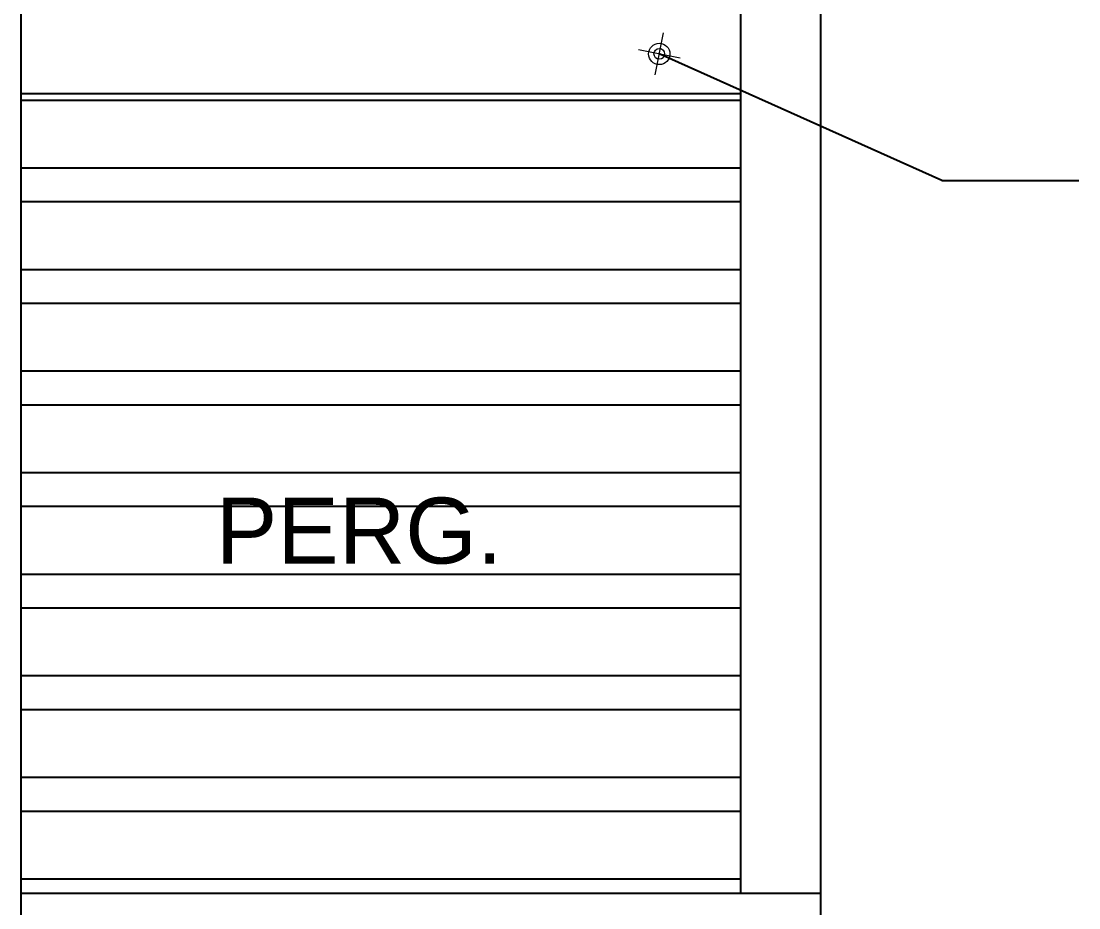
# Model space of a CAD drawing. Header units: millimetres. Extents: x -1292 to 2253, y 326 to 453.
# Drawn here: x 2107.632 to 2109.617, y 352.494 to 354.157 of the extents above; entities that cross this region are included whole.
import ezdxf

# ---------------------------------------------------------------- set-up
doc = ezdxf.new("R2010")
doc.units = ezdxf.units.MM
doc.header["$LTSCALE"] = 0.5
doc.layers.add('-HIDRO', color=8, linetype='Continuous')
doc.layers.add('COTAS', color=53, linetype='Continuous', lineweight=9)
doc.styles.add('CARIMBO_DADOS', font='arial.ttf', dxfattribs={"height": 0.1})

# ---------------------------------------------------------------- blocks, each defined once
blk = doc.blocks.new('CIRCULOS')
at = {"layer": 'COTAS'}
for p, q in [((0, 4), (0, -4)), ((-4, 0), (4, 0))]:
    blk.add_line(p, q, dxfattribs=at)
for radius in [2, 1]:
    blk.add_circle((0, 0), radius, dxfattribs=at)

msp = doc.modelspace()

# ---------------------------------------------------------------- linework, layer by layer
at = {"layer": '-HIDRO', "ltscale": 0.05}
for p, q in [((2109.1321, 361.3212), (2109.1321, 346.8212)), ((2108.9821, 355.7712), (2108.9821, 354.0212)), ((2107.6321, 351.3212), (2107.6321, 355.7511)), ((2109.3597, 353.8579), (2108.8295, 354.0955)), ((2107.6321, 354.0212), (2108.9821, 354.0212)), ((2107.6321, 352.3712), (2107.6321, 354.0212)), ((2108.9821, 354.0212), (2108.9821, 352.5212)), ((2108.9821, 354.0083), (2107.6321, 354.0083)), ((2108.9821, 353.8813), (2107.6321, 353.8813)), ((2109.3597, 353.8579), (2109.6168, 353.8582)), ((2108.9821, 353.8178), (2107.6321, 353.8178)), ((2108.9821, 353.6908), (2107.6321, 353.6908)), ((2108.9821, 353.6273), (2107.6321, 353.6273)), ((2108.9821, 353.5003), (2107.6321, 353.5003)), ((2108.9821, 353.4368), (2107.6321, 353.4368)), ((2108.9821, 353.3098), (2107.6321, 353.3098)), ((2108.9821, 353.2463), (2107.6321, 353.2463)), ((2108.9821, 353.1193), (2107.6321, 353.1193)), ((2108.9821, 353.0558), (2107.6321, 353.0558)), ((2108.9821, 352.9288), (2107.6321, 352.9288)), ((2108.9821, 352.8653), (2107.6321, 352.8653)), ((2108.9821, 352.7383), (2107.6321, 352.7383)), ((2108.9821, 352.6748), (2107.6321, 352.6748)), ((2108.9821, 352.5478), (2107.6321, 352.5478)), ((2107.6321, 352.5212), (2109.1321, 352.5212)), ((2109.1321, 352.5212), (2109.1321, 346.8212))]:
    msp.add_line(p, q, dxfattribs=at)

# ---------------------------------------------------------------- block references
at = {"layer": '-HIDRO', "ltscale": 0.05, "xscale": 0.009999999999757184, "yscale": 0.009999999999990905, "zscale": 0.01, "rotation": 168.6203407809755}
msp.add_blockref('CIRCULOS', (2108.8295, 354.0955), dxfattribs=at)

# ---------------------------------------------------------------- texts
at = {"layer": '-HIDRO', "style": 'CARIMBO_DADOS'}
msp.add_text('PERG.', height=0.12365, dxfattribs=at).set_placement((2107.9976, 353.1396))

doc.saveas('drawing.dxf')
